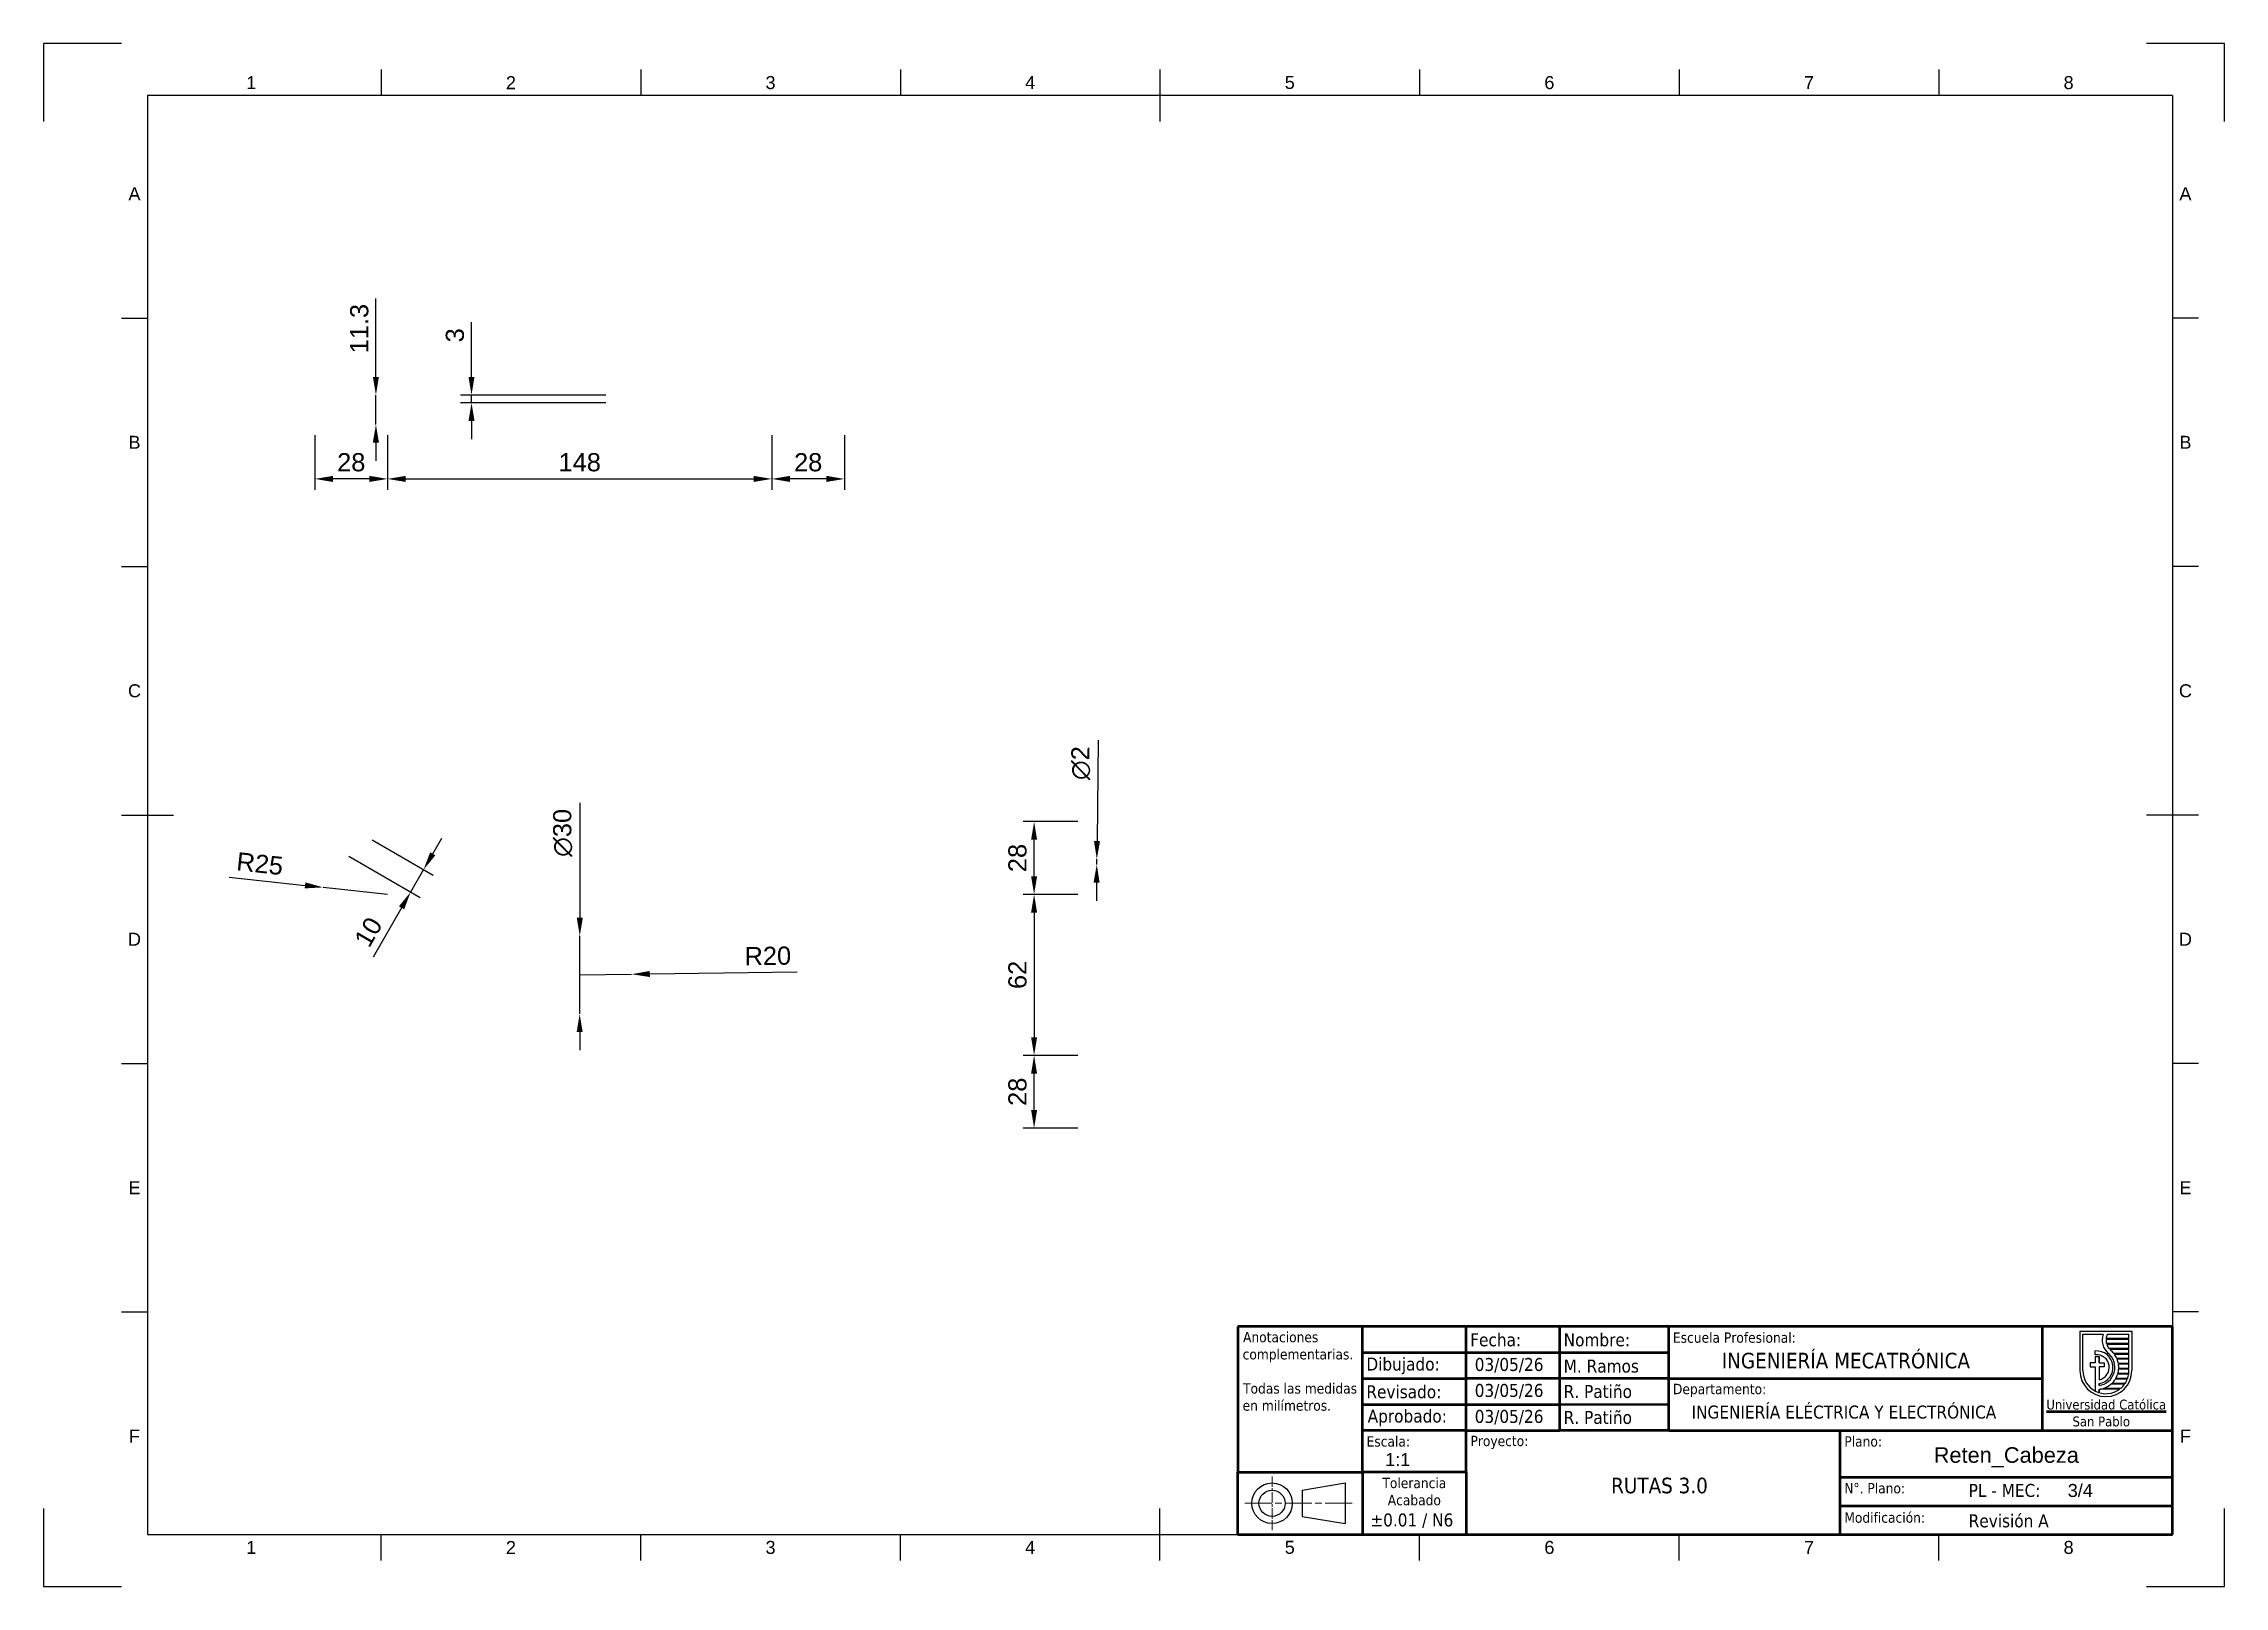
# Paper-space layout 'Plano2' of a CAD drawing. Header units: millimetres. Extents: x 0 to 420, y 0 to 297.
import ezdxf
from ezdxf.enums import TextEntityAlignment as Align

# ---------------------------------------------------------------- set-up
doc = ezdxf.new("R2010")
doc.units = ezdxf.units.MM
doc.header["$LTSCALE"] = 0.75
doc.linetypes.add('CHAIN', pattern=[0.3543, 0.2362, -0.0295, 0.0591, -0.0295])
for name, color, linetype, lineweight in [('BORDER', 7, 'Continuous', 25), ('FD_Dimensions', 7, 'Continuous', 25), ('Notes', 7, 'Continuous', 25), ('Title (ISO)', 7, 'Continuous', 50), ('TITLEBLOCK', 7, 'Continuous', 35)]:
    doc.layers.add(name, color=color, linetype=linetype, lineweight=lineweight)
doc.styles.add('FusionTitle', font='arial.ttf')
doc.styles.add('MtXpl_Tahoma', font='tahoma.ttf')
doc.styles.add('MtXpl_Tahoma_1', font='tahomabd.ttf')
doc.styles.get("Standard").update_dxf_attribs({"font": 'arial.ttf'})
doc.dimstyles.new('Dim-ISO-25', dxfattribs={"dimtxt": 3.5, "dimasz": 3.5, "dimexe": 2.1, "dimexo": 2.1, "dimgap": 1.4, "dimtad": 1, "dimzin": 12, "dimdsep": 46, "dimtxsty": 'Standard', "dimcen": 0, "dimazin": 3, "dimtp": 0.1, "dimtm": 0.1, "dimtfac": 0.714286, "dimtmove": 0, "dimatfit": 3, "dimfxl": 1, "dimtzin": 12, "dimarcsym": 0})

# ---------------------------------------------------------------- blocks, each defined once
blk = doc.blocks.new('ISO_A3_SHEET')
at = {"layer": 'BORDER'}
for p, q in [((65, 292), (65, 287)), ((115, 292), (115, 287)), ((165, 292), (165, 287)), ((215, 292), (215, 282)), ((265, 292), (265, 287)), ((315, 292), (315, 287)), ((365, 292), (365, 287)), ((410, 287), (20, 287)), ((20, 287), (20, 10)), ((410, 287), (410, 10)), ((15, 244.16666), (20, 244.16666)), ((415, 244.16666), (410, 244.16666)), ((15, 196.33333), (20, 196.33333)), ((415, 196.33333), (410, 196.33333)), ((15, 148.5), (25, 148.5)), ((415, 148.5), (405, 148.5)), ((15, 100.66667), (20, 100.66667)), ((415, 100.66667), (410, 100.66667)), ((15, 52.83334), (20, 52.83334)), ((415, 52.83334), (410, 52.83334)), ((215, 5), (215, 15)), ((20, 10), (410, 10)), ((65, 5), (65, 10)), ((115, 5), (115, 10)), ((165, 5), (165, 10)), ((265, 5), (265, 10)), ((315, 5), (315, 10)), ((365, 5), (365, 10))]:
    blk.add_line(p, q, dxfattribs=at)
at = {"layer": 'Defpoints'}
for p, q in [((15, 297), (0, 297)), ((0, 297), (0, 282)), ((420, 297), (405, 297)), ((420, 282), (420, 297)), ((0, 15), (0, 0)), ((420, 0), (420, 15)), ((0, 0), (15, 0)), ((405, 0), (420, 0))]:
    blk.add_line(p, q, dxfattribs=at)
at = {"layer": 'BORDER', "style": 'FusionTitle'}
for s, p in [('1', (40, 289.5)), ('2', (90, 289.5)), ('3', (140, 289.5)), ('4', (190, 289.5)), ('5', (240, 289.5)), ('6', (290, 289.5)), ('7', (340, 289.5)), ('8', (390, 289.5)), ('A', (17.5, 268.08333)), ('A', (412.5, 268.08333)), ('B', (17.5, 220.25)), ('B', (412.5, 220.25)), ('C', (17.5, 172.41667)), ('C', (412.5, 172.41667)), ('D', (17.5, 124.58334)), ('D', (412.5, 124.58334)), ('E', (17.5, 76.75001)), ('E', (412.5, 76.75001)), ('F', (17.5, 28.91668)), ('F', (412.5, 28.91668)), ('1', (40, 7.5)), ('2', (90, 7.5)), ('3', (140, 7.5)), ('4', (190, 7.5)), ('5', (240, 7.5)), ('6', (290, 7.5)), ('7', (340, 7.5)), ('8', (390, 7.5))]:
    blk.add_text(s, height=2.5, dxfattribs=at).set_placement(p, align=Align.MIDDLE)
blk = doc.blocks.new('MEC_UCSP_2026_ROTULO')
at = {"color": 7, "lineweight": 25}
blk.add_line((-17.82, 39.13), (-7.82, 39.13), dxfattribs=at)
at = {"lineweight": 25}
for p, q in [((-17.82, 39.13), (-17.82, 31.53)), ((-17.26, 31.53), (-17.26, 38.57)), ((-17.26, 38.57), (-13.32, 38.57)), ((-12.52, 38.57), (-8.38, 38.57)), ((-8.38, 37.69), (-8.38, 38.57)), ((-7.82, 39.13), (-7.82, 31.53)), ((-14.86, 34.59), (-14.86, 35.33)), ((-14.86, 34.23), (-14.86, 33.01)), ((-14.86, 34.23), (-14.12, 34.23)), ((-14.12, 34.23), (-14.12, 33.01)), ((-8.38, 37.53), (-12.79, 37.53)), ((-8.38, 37.69), (-12.78, 37.69)), ((-8.38, 36.73), (-12.71, 36.73)), ((-8.38, 36.58), (-12.66, 36.58)), ((-8.38, 35.77), (-12.21, 35.77)), ((-8.38, 35.62), (-12.08, 35.62)), ((-8.38, 34.82), (-11.28, 34.82)), ((-8.38, 34.66), (-11.16, 34.66)), ((-8.38, 33.86), (-10.71, 33.86)), ((-8.38, 33.71), (-10.64, 33.71)), ((-8.38, 36.73), (-8.38, 37.53)), ((-8.38, 35.77), (-8.38, 36.58)), ((-8.38, 34.82), (-8.38, 35.62)), ((-8.38, 33.86), (-8.38, 34.66)), ((-8.38, 32.9), (-8.38, 33.71)), ((-14.86, 33.01), (-15.86, 33.01)), ((-15.86, 33.01), (-15.86, 32.27)), ((-15.86, 32.27), (-14.86, 32.27)), ((-14.86, 32.27), (-14.86, 27.58)), ((-14.12, 33.01), (-13.13, 33.01)), ((-14.12, 32.27), (-14.12, 29.78)), ((-13.13, 32.27), (-14.12, 32.27)), ((-13.13, 33.01), (-13.13, 32.27)), ((-8.7, 29.88), (-11.02, 29.88)), ((-8.64, 30.03), (-10.92, 30.03)), ((-8.44, 30.84), (-10.57, 30.84)), ((-8.41, 30.99), (-10.52, 30.99)), ((-8.38, 32.9), (-10.42, 32.9)), ((-8.38, 32.75), (-10.39, 32.75)), ((-8.38, 31.79), (-10.37, 31.79)), ((-8.38, 31.95), (-10.36, 31.95)), ((-8.38, 31.95), (-8.38, 32.75)), ((-8.38, 31.53), (-8.38, 31.79)), ((-14.12, 29.03), (-14.12, 28.67)), ((-14.12, 27.93), (-14.12, 27.28)), ((-10.17, 27.97), (-13.85, 27.97)), ((-9.97, 28.12), (-13.26, 28.12)), ((-9.22, 28.92), (-11.84, 28.92)), ((-9.12, 29.08), (-11.67, 29.08))]:
    blk.add_line(p, q, dxfattribs=at)
for p, q in [((-14.12, 34.23), (-14.12, 33.01)), ((-14.12, 29.03), (-14.12, 28.67)), ((-14.12, 27.93), (-14.12, 27.28))]:
    blk.add_line(p, q)
for centre, radius, start, end in [((-10.22, 37.4), 3.32, 159.4919, 229.9701), ((-10.22, 37.4), 2.58, 153.2124, 173.7257), ((-14.62, 32.16), 3.17, 279.0593, 94.3439), ((-14.62, 32.16), 2.44, 281.8358, 95.6623), ((-14.62, 32.16), 3.53, 278.1382, 49.9701), ((-10.22, 37.4), 2.58, 177.1373, 195.1765), ((-10.22, 37.4), 2.58, 198.7319, 219.2627), ((-14.62, 32.16), 4.27, 38.4452, 49.9701), ((-14.62, 32.16), 4.27, 23.4265, 35.8674), ((-14.62, 32.16), 4.27, 9.9842, 21.2057), ((-12.82, 31.53), 5, 180, 0), ((-12.82, 31.53), 4.44, 180, 306.7065), ((-14.62, 32.16), 4.27, 313.664, 327.6519), ((-14.62, 32.16), 4.27, 330.0525, 341.8885), ((-14.62, 32.16), 4.27, 344.0373, 355.0278), ((-14.62, 32.16), 4.27, 357.0871, 7.9045), ((-12.82, 31.53), 4.44, 326.5146, 338.2428), ((-12.82, 31.53), 4.44, 340.3541, 351.0741), ((-12.82, 31.53), 4.44, 353.0681, 0), ((-14.62, 32.16), 4.27, 276.7227, 280.4384), ((-14.62, 32.16), 4.27, 288.631, 310.6014), ((-12.82, 31.53), 4.44, 309.8932, 324.1128)]:
    blk.add_arc(centre, radius, start, end, dxfattribs=at)
at = {"lineweight": 35}
blk.add_arc((-10.22, 37.4), 2.58, 223.8063, 229.9701, dxfattribs=at)
at = {"layer": 'Title (ISO)'}
for p, q in [((0, 40), (-180, 40)), ((-180, 40), (-180, 12)), ((-156, 35), (-156, 40)), ((-136, 35), (-136, 40)), ((-118, 35), (-118, 40)), ((-97, 35), (-97, 40)), ((-25, 20), (-25, 40)), ((0, 11), (0, 40)), ((-156, 29.95), (-156, 35)), ((-156, 35), (-136, 35)), ((-136, 35), (-118, 35)), ((-136, 30), (-136, 35)), ((-118, 30), (-118, 35.01)), ((-118, 35), (-97, 35)), ((-97, 30), (-97, 35)), ((-156, 30), (-136, 30)), ((-156, 24.96), (-156, 29.95)), ((-136, 20), (-136, 30)), ((-136, 30), (-136, 30)), ((-118, 30), (-136, 30)), ((-118, 25.06), (-118, 30)), ((-97, 30), (-118, 30)), ((-97, 30), (-25, 30)), ((-97, 25), (-97, 30)), ((-156, 25), (-136, 25)), ((-156, 20), (-156, 24.96)), ((-136, 25), (-118, 25)), ((-118, 20), (-118, 25.06)), ((-97, 24.94), (-118, 25)), ((-97, 20), (-97, 25)), ((-136, 20), (-156, 20)), ((-156, 12), (-156, 20)), ((-136, 12), (-136, 20)), ((-136, 20), (-118, 20)), ((-97, 20), (-118, 20)), ((-97, 20), (-64, 20)), ((-64, 11), (-64, 20)), ((-64, 20), (0, 20)), ((-180, 12), (-156, 12)), ((-180, 0), (-180, 12)), ((-136, 12), (-156, 12)), ((-156, 12), (-156, 0)), ((-136, 12), (-136, 0)), ((-64, 11), (0, 11)), ((-64, 5.5), (-64, 11)), ((0, 0), (0, 11)), ((-64, 0), (-64, 5.5)), ((-64, 5.5), (-0.09, 5.5)), ((-180, 0), (0, 0))]:
    blk.add_line(p, q, dxfattribs=at)
at = {"layer": 'Title (ISO)', "linetype": 'CHAIN', "lineweight": 18, "ltscale": 11.506328}
blk.add_line((-173.41, 11.18), (-173.41, 0.82), dxfattribs=at)
at = {"layer": 'Title (ISO)', "lineweight": 25}
for p, q in [((-167.64, 8.52), (-159.31, 9.9)), ((-167.64, 8.52), (-167.64, 3.48)), ((-159.31, 9.9), (-159.31, 2.1)), ((-167.64, 3.48), (-159.31, 2.1))]:
    blk.add_line(p, q, dxfattribs=at)
at = {"layer": 'Title (ISO)', "linetype": 'CHAIN', "lineweight": 18, "ltscale": 29.126099}
blk.add_line((-178.64, 6), (-158, 6), dxfattribs=at)
at = {"layer": 'Title (ISO)', "lineweight": 25}
for radius in [3.9, 2.52]:
    blk.add_circle((-173.41, 6), radius, dxfattribs=at)
at = {"layer": 'Title (ISO)'}
for s, height, style, p in [('Anotaciones', 2, 'MtXpl_Tahoma', (-179, 36.99)), ('Fecha:', 2.5, 'MtXpl_Tahoma', (-135.25, 36.22)), ('Nombre:', 2.5, 'MtXpl_Tahoma', (-117.25, 36.22)), ('Escuela Profesional:', 2, 'MtXpl_Tahoma', (-96.2, 36.9)), ('complementarias.', 2, 'MtXpl_Tahoma', (-179.08, 33.69)), ('Dibujado:', 2.5, 'MtXpl_Tahoma', (-155.25, 31.55)), ('03/05/26', 2.5, 'MtXpl_Tahoma', (-134.38, 31.47)), ('M. Ramos', 2.5, 'MtXpl_Tahoma', (-117.25, 31.16)), ('INGENIERÍA MECATRÓNICA', 3, 'MtXpl_Tahoma', (-86.81, 31.97)), ('Todas las medidas', 2, 'MtXpl_Tahoma', (-179, 27.11)), ('en milímetros.', 2, 'MtXpl_Tahoma', (-179.08, 23.82)), ('Revisado:', 2.5, 'MtXpl_Tahoma', (-155.25, 26.22)), ('03/05/26', 2.5, 'MtXpl_Tahoma', (-134.38, 26.47)), ('R. Patiño', 2.5, 'MtXpl_Tahoma', (-117.25, 26.27)), ('Departamento:', 2, 'MtXpl_Tahoma', (-96.2, 27)), ('INGENIERÍA ELÉCTRICA Y ELECTRÓNICA', 2.5, 'MtXpl_Tahoma', (-92.63, 22.31)), ('%%UUniversidad Católica', 1.9, 'MtXpl_Tahoma', (-24.29, 24.05)), ('Aprobado:', 2.5, 'MtXpl_Tahoma', (-155, 21.54)), ('03/05/26', 2.5, 'MtXpl_Tahoma', (-134.38, 21.47)), ('R. Patiño', 2.5, 'MtXpl_Tahoma', (-117.25, 21.27)), ('San Pablo', 1.9, 'MtXpl_Tahoma_1', (-19.25, 20.8)), ('Escala:', 2, 'MtXpl_Tahoma', (-155.2, 16.91)), ('Proyecto:', 2, 'MtXpl_Tahoma', (-135.2, 17)), ('Plano:', 2, 'MtXpl_Tahoma', (-63.2, 16.91)), ('Tolerancia', 2, 'MtXpl_Tahoma', (-152.16, 8.91)), ('RUTAS 3.0', 3, 'MtXpl_Tahoma', (-108.11, 7.92)), ('N°. Plano:', 2, 'MtXpl_Tahoma', (-63.2, 7.91)), ('PL - MEC:', 2.5, 'MtXpl_Tahoma', (-39.25, 7.22)), ('Acabado', 2, 'MtXpl_Tahoma', (-151.13, 5.62)), ('Modificación:', 2, 'MtXpl_Tahoma', (-63.2, 2.25)), ('±0.01 / N6', 2.5, 'MtXpl_Tahoma', (-154.49, 1.54)), ('Revisión A', 2.5, 'MtXpl_Tahoma', (-39.25, 1.37))]:
    blk.add_text(s, height=height, dxfattribs=dict(at, style=style)).set_placement(p)
at = {"layer": 'TITLEBLOCK', "lineweight": 13}
blk.add_attdef('SCALE', (-151.64, 13.18), '', height=2.5, dxfattribs=at)
blk.add_attdef('SHEET', text='', height=2.5, dxfattribs=at).set_placement((-17.75, 7.21), align=Align.CENTER)
blk = doc.blocks.new('*D160')
at = {"layer": 'Defpoints', "color": 0, "transparency": 16777216}
for p in [(202.83, 138.97), (202.84, 139.97)]:
    blk.add_point(p, dxfattribs=at)
at = {"layer": 'FD_Dimensions', "color": 0, "lineweight": -2, "transparency": 16777216}
for p, q in [((203.09, 162.88), (202.88, 143.47)), ((202.83, 138.97), (202.84, 139.97)), ((202.79, 135.47), (202.75, 131.97))]:
    blk.add_line(p, q, dxfattribs=at)
at = {"layer": 'FD_Dimensions', "color": 0, "transparency": 16777216}
for points in [[(202.3, 143.48), (203.46, 143.46), (202.84, 139.97)], [(202.21, 135.48), (203.38, 135.46), (202.83, 138.97)]]:
    blk.add_solid(points, dxfattribs=at)
at = {"layer": 'FD_Dimensions', "color": 0, "transparency": 16777216, "insert": (199.76, 158.49), "char_height": 3.5, "attachment_point": 5, "rotation": 89.3727}
blk.add_mtext('∅2', dxfattribs=at)
blk = doc.blocks.new('*D164')
at = {"layer": 'Defpoints', "color": 0, "transparency": 16777216}
for p in [(103.25, 117.72), (113.25, 117.85)]:
    blk.add_point(p, dxfattribs=at)
at = {"layer": 'FD_Dimensions', "color": 0, "lineweight": -2, "transparency": 16777216}
for p, q in [((103.25, 117.72), (113.25, 117.85)), ((145.1, 118.25), (116.75, 117.89))]:
    blk.add_line(p, q, dxfattribs=at)
at = {"layer": 'FD_Dimensions', "color": 0, "transparency": 16777216}
blk.add_solid([(116.74, 118.47), (116.76, 117.31), (113.25, 117.85)], dxfattribs=at)
at = {"layer": 'FD_Dimensions', "color": 0, "transparency": 16777216, "insert": (139.48, 121.36), "char_height": 3.5, "attachment_point": 5, "rotation": 0.7182}
blk.add_mtext('R20', dxfattribs=at)
blk = doc.blocks.new('*D165')
at = {"layer": 'Defpoints', "color": 0, "transparency": 16777216}
for p in [(103.26, 125.22), (103.24, 110.22)]:
    blk.add_point(p, dxfattribs=at)
at = {"layer": 'FD_Dimensions', "color": 0, "lineweight": -2, "transparency": 16777216}
for p, q in [((103.28, 150.86), (103.26, 128.72)), ((103.24, 110.22), (103.26, 125.22)), ((103.24, 106.72), (103.24, 103.22))]:
    blk.add_line(p, q, dxfattribs=at)
at = {"layer": 'FD_Dimensions', "color": 0, "transparency": 16777216}
for points in [[(102.68, 128.72), (103.85, 128.72), (103.26, 125.22)], [(102.66, 106.72), (103.82, 106.72), (103.24, 110.22)]]:
    blk.add_solid(points, dxfattribs=at)
at = {"layer": 'FD_Dimensions', "color": 0, "transparency": 16777216, "insert": (99.99, 145.06), "char_height": 3.5, "attachment_point": 5, "rotation": 89.9426}
blk.add_mtext('∅30', dxfattribs=at)
blk = doc.blocks.new('*D169')
at = {"layer": 'Defpoints', "color": 0, "transparency": 16777216}
for p in [(61.48, 144.77), (56.98, 141.6), (70.69, 133.67)]:
    blk.add_point(p, dxfattribs=at)
at = {"layer": 'FD_Dimensions', "color": 0, "lineweight": -2, "transparency": 16777216}
for p, q in [((63.29, 143.72), (75.01, 136.94)), ((74.94, 141.03), (76.7, 144.06)), ((58.79, 140.55), (72.51, 132.62)), ((73.19, 138), (70.69, 133.67)), ((68.94, 130.64), (63.44, 121.14))]:
    blk.add_line(p, q, dxfattribs=at)
at = {"layer": 'FD_Dimensions', "color": 0, "transparency": 16777216}
for points in [[(74.44, 141.32), (75.45, 140.73), (73.19, 138)], [(68.43, 130.93), (69.44, 130.35), (70.69, 133.67)]]:
    blk.add_solid(points, dxfattribs=at)
at = {"layer": 'FD_Dimensions', "color": 0, "transparency": 16777216, "insert": (62.55, 125.97), "char_height": 3.5, "attachment_point": 5, "rotation": 59.9536}
blk.add_mtext('10', dxfattribs=at)
blk = doc.blocks.new('*D170')
at = {"layer": 'Defpoints', "color": 0, "transparency": 16777216}
for p in [(53.83, 134.57), (66.25, 133.22)]:
    blk.add_point(p, dxfattribs=at)
at = {"layer": 'FD_Dimensions', "color": 0, "lineweight": -2, "transparency": 16777216}
for p, q in [((35.74, 136.55), (50.35, 134.95)), ((66.25, 133.22), (53.83, 134.57))]:
    blk.add_line(p, q, dxfattribs=at)
at = {"layer": 'FD_Dimensions', "color": 0, "transparency": 16777216}
blk.add_solid([(50.41, 135.53), (50.28, 134.37), (53.83, 134.57)], dxfattribs=at)
at = {"layer": 'FD_Dimensions', "color": 0, "transparency": 16777216, "insert": (41.65, 139.11), "char_height": 3.5, "attachment_point": 5, "rotation": 353.7807}
blk.add_mtext('R25', dxfattribs=at)
blk = doc.blocks.new('*D171')
at = {"layer": 'Defpoints', "color": 0, "transparency": 16777216}
for p in [(52.25, 223.7), (66.25, 223.7), (52.25, 213.2)]:
    blk.add_point(p, dxfattribs=at)
at = {"layer": 'FD_Dimensions', "color": 0, "lineweight": -2, "transparency": 16777216}
for p, q in [((52.25, 221.6), (52.25, 211.1)), ((66.25, 221.6), (66.25, 211.1)), ((62.75, 213.2), (55.75, 213.2))]:
    blk.add_line(p, q, dxfattribs=at)
at = {"layer": 'FD_Dimensions', "color": 0, "transparency": 16777216}
for points in [[(55.75, 213.79), (55.75, 212.62), (52.25, 213.2)], [(62.75, 213.79), (62.75, 212.62), (66.25, 213.2)]]:
    blk.add_solid(points, dxfattribs=at)
at = {"layer": 'FD_Dimensions', "color": 0, "transparency": 16777216, "insert": (59.25, 216.39), "char_height": 3.5, "attachment_point": 5}
blk.add_mtext('28', dxfattribs=at)
blk = doc.blocks.new('*D172')
at = {"layer": 'Defpoints', "color": 0, "transparency": 16777216}
for p in [(66.25, 223.7), (140.25, 223.7), (140.25, 213.2)]:
    blk.add_point(p, dxfattribs=at)
at = {"layer": 'FD_Dimensions', "color": 0, "lineweight": -2, "transparency": 16777216}
for p, q in [((66.25, 221.6), (66.25, 211.1)), ((140.25, 221.6), (140.25, 211.1)), ((69.75, 213.2), (136.75, 213.2))]:
    blk.add_line(p, q, dxfattribs=at)
at = {"layer": 'FD_Dimensions', "color": 0, "transparency": 16777216}
for points in [[(69.75, 213.79), (69.75, 212.62), (66.25, 213.2)], [(136.75, 213.79), (136.75, 212.62), (140.25, 213.2)]]:
    blk.add_solid(points, dxfattribs=at)
at = {"layer": 'FD_Dimensions', "color": 0, "transparency": 16777216, "insert": (103.25, 216.39), "char_height": 3.5, "attachment_point": 5}
blk.add_mtext('148', dxfattribs=at)
blk = doc.blocks.new('*D173')
at = {"layer": 'Defpoints', "color": 0, "transparency": 16777216}
for p in [(140.25, 223.7), (154.25, 223.7), (140.25, 213.2)]:
    blk.add_point(p, dxfattribs=at)
at = {"layer": 'FD_Dimensions', "color": 0, "lineweight": -2, "transparency": 16777216}
for p, q in [((140.25, 221.6), (140.25, 211.1)), ((154.25, 221.6), (154.25, 211.1)), ((150.75, 213.2), (143.75, 213.2))]:
    blk.add_line(p, q, dxfattribs=at)
at = {"layer": 'FD_Dimensions', "color": 0, "transparency": 16777216}
for points in [[(143.75, 213.79), (143.75, 212.62), (140.25, 213.2)], [(150.75, 213.79), (150.75, 212.62), (154.25, 213.2)]]:
    blk.add_solid(points, dxfattribs=at)
at = {"layer": 'FD_Dimensions', "color": 0, "transparency": 16777216, "insert": (147.25, 216.39), "char_height": 3.5, "attachment_point": 5}
blk.add_mtext('28', dxfattribs=at)
blk = doc.blocks.new('*D174')
at = {"layer": 'Defpoints', "color": 0, "transparency": 16777216}
for p in [(190.76, 147.22), (201.26, 147.22), (201.26, 133.22)]:
    blk.add_point(p, dxfattribs=at)
at = {"layer": 'FD_Dimensions', "color": 0, "lineweight": -2, "transparency": 16777216}
for p, q in [((199.16, 147.22), (188.66, 147.22)), ((190.76, 136.72), (190.76, 143.72)), ((199.16, 133.22), (188.66, 133.22))]:
    blk.add_line(p, q, dxfattribs=at)
at = {"layer": 'FD_Dimensions', "color": 0, "transparency": 16777216}
for points in [[(190.18, 143.72), (191.34, 143.72), (190.76, 147.22)], [(190.18, 136.72), (191.34, 136.72), (190.76, 133.22)]]:
    blk.add_solid(points, dxfattribs=at)
at = {"layer": 'FD_Dimensions', "color": 0, "transparency": 16777216, "insert": (187.57, 140.22), "char_height": 3.5, "attachment_point": 5, "rotation": 90}
blk.add_mtext('28', dxfattribs=at)
blk = doc.blocks.new('*D175')
at = {"layer": 'Defpoints', "color": 0, "transparency": 16777216}
for p in [(201.26, 133.22), (190.76, 102.22), (201.26, 102.22)]:
    blk.add_point(p, dxfattribs=at)
at = {"layer": 'FD_Dimensions', "color": 0, "lineweight": -2, "transparency": 16777216}
for p, q in [((199.16, 133.22), (188.66, 133.22)), ((190.76, 129.72), (190.76, 105.72)), ((199.16, 102.22), (188.66, 102.22))]:
    blk.add_line(p, q, dxfattribs=at)
at = {"layer": 'FD_Dimensions', "color": 0, "transparency": 16777216}
for points in [[(190.18, 129.72), (191.34, 129.72), (190.76, 133.22)], [(190.18, 105.72), (191.34, 105.72), (190.76, 102.22)]]:
    blk.add_solid(points, dxfattribs=at)
at = {"layer": 'FD_Dimensions', "color": 0, "transparency": 16777216, "insert": (187.57, 117.72), "char_height": 3.5, "attachment_point": 5, "rotation": 90}
blk.add_mtext('62', dxfattribs=at)
blk = doc.blocks.new('*D176')
at = {"layer": 'Defpoints', "color": 0, "transparency": 16777216}
for p in [(190.76, 102.22), (201.26, 102.22), (201.26, 88.22)]:
    blk.add_point(p, dxfattribs=at)
at = {"layer": 'FD_Dimensions', "color": 0, "lineweight": -2, "transparency": 16777216}
for p, q in [((199.16, 102.22), (188.66, 102.22)), ((190.76, 91.72), (190.76, 98.72)), ((199.16, 88.22), (188.66, 88.22))]:
    blk.add_line(p, q, dxfattribs=at)
at = {"layer": 'FD_Dimensions', "color": 0, "transparency": 16777216}
for points in [[(190.18, 98.72), (191.34, 98.72), (190.76, 102.22)], [(190.18, 91.72), (191.34, 91.72), (190.76, 88.22)]]:
    blk.add_solid(points, dxfattribs=at)
at = {"layer": 'FD_Dimensions', "color": 0, "transparency": 16777216, "insert": (187.57, 95.22), "char_height": 3.5, "attachment_point": 5, "rotation": 90}
blk.add_mtext('28', dxfattribs=at)
blk = doc.blocks.new('*D177')
at = {"layer": 'Defpoints', "color": 0, "transparency": 16777216}
for p in [(82.41, 227.85), (110.38, 229.35), (110.38, 227.85)]:
    blk.add_point(p, dxfattribs=at)
at = {"layer": 'FD_Dimensions', "color": 0, "lineweight": -2, "transparency": 16777216}
for p, q in [((82.41, 232.85), (82.41, 243.4)), ((108.28, 229.35), (80.31, 229.35)), ((108.28, 227.85), (80.31, 227.85)), ((82.41, 227.85), (82.41, 229.35)), ((82.41, 224.35), (82.41, 220.85))]:
    blk.add_line(p, q, dxfattribs=at)
at = {"layer": 'FD_Dimensions', "color": 0, "transparency": 16777216}
for points in [[(81.83, 232.85), (82.99, 232.85), (82.41, 229.35)], [(81.83, 224.35), (82.99, 224.35), (82.41, 227.85)]]:
    blk.add_solid(points, dxfattribs=at)
at = {"layer": 'FD_Dimensions', "color": 0, "transparency": 16777216, "insert": (79.22, 240.85), "char_height": 3.5, "attachment_point": 5, "rotation": 90}
blk.add_mtext('3', dxfattribs=at)
blk = doc.blocks.new('*D179')
at = {"layer": 'Defpoints', "color": 0, "transparency": 16777216}
for p in [(64, 229.35), (64, 229.35), (64, 223.7)]:
    blk.add_point(p, dxfattribs=at)
at = {"layer": 'FD_Dimensions', "color": 0, "lineweight": -2, "transparency": 16777216}
for p, q in [((64, 232.85), (64, 247.91)), ((64, 223.7), (64, 229.35)), ((64, 220.2), (64, 216.7))]:
    blk.add_line(p, q, dxfattribs=at)
at = {"layer": 'FD_Dimensions', "color": 0, "transparency": 16777216}
for points in [[(63.41, 232.85), (64.58, 232.85), (64, 229.35)], [(63.41, 220.2), (64.58, 220.2), (64, 223.7)]]:
    blk.add_solid(points, dxfattribs=at)
at = {"layer": 'FD_Dimensions', "color": 0, "transparency": 16777216, "insert": (60.81, 242.13), "char_height": 3.5, "attachment_point": 5, "rotation": 90}
blk.add_mtext('11.3', dxfattribs=at)

psp = doc.layouts.new('Plano2')

# ---------------------------------------------------------------- block references
at = {"layer": 'BORDER'}
psp.add_blockref('ISO_A3_SHEET', (0, 0), dxfattribs=at)
at = {"layer": 'TITLEBLOCK'}
psp.add_blockref('MEC_UCSP_2026_ROTULO', (410, 10), dxfattribs=at).add_auto_attribs({'SCALE': '1:1', 'SHEET': '3/4'})

# ---------------------------------------------------------------- texts
at = {"layer": 'Notes', "insert": (345.7136, 26.7898), "char_height": 3, "attachment_point": 1}
psp.add_mtext_dynamic_manual_height_columns('\\pi18.3063;Reten_Cabeza', width=64.064849, gutter_width=17.5, heights=[8.9999], dxfattribs=at)

# ---------------------------------------------------------------- dimensions: what is measured, and where the dimension line sits
at = {"layer": 'FD_Dimensions'}
dim = psp.add_linear_dim(base=(63.9958, 229.3528), p1=(63.9958, 223.7028), p2=(63.9958, 229.3528), angle=270, dimstyle='Dim-ISO-25', override={"dimlfac": -2, "dimclrd": 0, "dimclre": 0}, dxfattribs=at)
dim.commit()
dim.dimension.update_dxf_attribs({"geometry": '*D179', "text_midpoint": (60.8076, 242.1338)})
for base, p1, p2, angle, picture, middle in [((82.4107, 227.8528), (110.3813, 229.3528), (110.3813, 227.8528), 270, '*D177', (82.4107, 240.8499)), ((70.6887, 133.6678), (61.4767, 144.7725), (56.976, 141.5997), 59.953565, '*D169', (65.3132, 124.3744))]:
    dim = psp.add_linear_dim(base=base, p1=p1, p2=p2, angle=angle, dimstyle='Dim-ISO-25', override={"dimlfac": -2}, dxfattribs=at)
    dim.commit()
    dim.dimension.update_dxf_attribs({"geometry": picture, "text_midpoint": middle, "dimtype": 160})
for p1, p2, distance, picture, middle in [((66.2517, 223.7028), (52.2517, 223.7028), 10.5, '*D171', (59.2517, 216.3899)), ((66.2517, 223.7028), (140.2517, 223.7028), -10.5, '*D172', (103.2517, 216.3899)), ((154.2517, 223.7028), (140.2517, 223.7028), 10.5, '*D173', (147.2517, 216.3899)), ((201.2613, 133.2205), (201.2613, 147.2205), 10.5, '*D174', (187.5743, 140.2205)), ((201.2613, 133.2205), (201.2613, 102.2205), -10.5, '*D175', (187.5743, 117.7205)), ((201.2613, 88.2205), (201.2613, 102.2205), 10.5, '*D176', (187.5743, 95.2205))]:
    dim = psp.add_aligned_dim(p1=p1, p2=p2, distance=distance, dimstyle='Dim-ISO-25', override={"dimlfac": -2, "dimclrd": 0, "dimclre": 0}, dxfattribs=at)
    dim.commit()
    dim.dimension.update_dxf_attribs({"geometry": picture, "text_midpoint": middle})
for p1, p2, override, picture, middle in [((202.8308, 138.9705), (202.8418, 139.9705), {"dimlfac": -2}, '*D160', (203.0441, 158.4516)), ((103.2442, 110.2205), (103.2592, 125.2205), {"dimlfac": -2, "dimclrd": 0, "dimclre": 0}, '*D165', (103.2791, 145.058))]:
    dim = psp.add_diameter_dim_2p(p1=p1, p2=p2, dimstyle='Dim-ISO-25', override=override, dxfattribs=at)
    dim.commit()
    dim.dimension.update_dxf_attribs({"geometry": picture, "text_midpoint": middle, "dimtype": 163})
dim = psp.add_radius_dim(center=(66.2517, 133.2205), mpoint=(53.8252, 134.5747), dimstyle='Dim-ISO-25', override={"dimlfac": -2, "dimse1": 1, "dimclrd": 0, "dimclre": 0}, dxfattribs=at)
dim.commit()
dim.dimension.update_dxf_attribs({"geometry": '*D170', "text_midpoint": (41.3046, 135.9391)})
dim = psp.add_radius_dim(center=(103.2517, 117.7205), mpoint=(113.2509, 117.8458), dimstyle='Dim-ISO-25', override={"dimlfac": -2, "dimse1": 1, "dimclrd": 0, "dimclre": 0}, dxfattribs=at)
dim.commit()
dim.dimension.update_dxf_attribs({"geometry": '*D164', "text_midpoint": (139.5227, 118.1752), "dimtype": 164})

doc.saveas('drawing.dxf')
